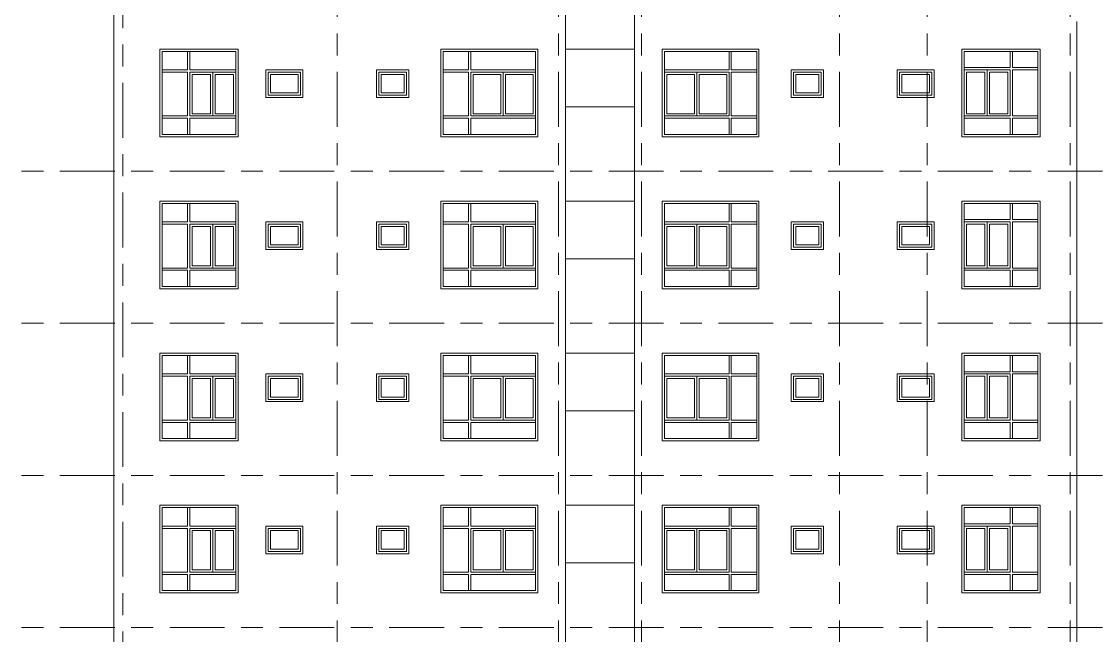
# Model space of a CAD drawing. Header units: millimetres. Extents: x -2100 to 124761, y -10432 to 93550.
# Drawn here: x 75861 to 99227, y 67925 to 81250 of the extents above; entities that cross this region are included whole.
import ezdxf

# ---------------------------------------------------------------- set-up
doc = ezdxf.new("R2010")
doc.units = ezdxf.units.MM
doc.linetypes.add('Centre', pattern=[31.75, 6.35, -4.7625, 15.875, -4.7625])
for name, color, linetype, lineweight in [('CUA', 31, 'Continuous', 9), ('NET CATConcrete', 3, 'Continuous', 5), ('NET-THAY', 2, 'Continuous', 9), ('TRUC', 225, 'Continuous', 5)]:
    doc.layers.add(name, color=color, linetype=linetype, lineweight=lineweight)

# ---------------------------------------------------------------- blocks, each defined once
blk = doc.blocks.new('X-PHONG NGU 2 - X-PHONG NGU 2_Recovery_-1759957-MẶT ĐỨNG TRỤC Q-A')
at = {"layer": 'CUA'}
for p, q in [((-35500, 84050), (-35500, 82150)), ((-33400, 84050), (-35500, 84050)), ((-35450, 84000), (-33450, 84000)), ((-35450, 82200), (-35450, 84000)), ((-34850, 84000), (-34900, 84000)), ((-34900, 84000), (-34900, 83600)), ((-34850, 83600), (-34850, 84000)), ((-33450, 84000), (-33450, 82200)), ((-33400, 82150), (-33400, 84050)), ((-34900, 83600), (-35450, 83600)), ((-35450, 83600), (-35450, 83550)), ((-35450, 83550), (-34900, 83550)), ((-34900, 83550), (-34900, 82600)), ((-33450, 83600), (-34850, 83600)), ((-34150, 83550), (-34850, 83550)), ((-34850, 83550), (-34850, 82600)), ((-34850, 82600), (-34850, 83550)), ((-34850, 83550), (-33450, 83550)), ((-34800, 82650), (-34800, 83500)), ((-34800, 83500), (-34200, 83500)), ((-34200, 83500), (-34200, 82650)), ((-34150, 82600), (-34150, 83550)), ((-34100, 83500), (-33500, 83500)), ((-34100, 82650), (-34100, 83500)), ((-33500, 83500), (-33500, 82650)), ((-33450, 83550), (-33450, 83600)), ((-34900, 82600), (-35450, 82600)), ((-35450, 82600), (-35450, 82550)), ((-35450, 82550), (-34900, 82550)), ((-34900, 82550), (-34900, 82200)), ((-34850, 82600), (-34150, 82600)), ((-33450, 82600), (-34850, 82600)), ((-34850, 82200), (-34850, 82550)), ((-34850, 82550), (-33450, 82550)), ((-34200, 82650), (-34800, 82650)), ((-33500, 82650), (-34100, 82650)), ((-33450, 82550), (-33450, 82600)), ((-35500, 82150), (-33400, 82150)), ((-33450, 82200), (-35450, 82200)), ((-34900, 82200), (-34850, 82200))]:
    blk.add_line(p, q, dxfattribs=at)
blk = doc.blocks.new('X-PHONG NGU 2 - X-PHONG NGU 2_Recovery_ 2-1759958-MẶT ĐỨNG TRỤC Q-A')
at = {"layer": 'CUA'}
for p, q in [((-41600, 21200), (-41600, 19300)), ((-39900, 21200), (-41600, 21200)), ((-41550, 21150), (-39950, 21150)), ((-41550, 19350), (-41550, 21150)), ((-40950, 21150), (-41000, 21150)), ((-41000, 21150), (-41000, 20750)), ((-40950, 20750), (-40950, 21150)), ((-39950, 21150), (-39950, 19350)), ((-39900, 19300), (-39900, 21200)), ((-41000, 20750), (-41550, 20750)), ((-41550, 20750), (-41550, 20700)), ((-41550, 20700), (-41000, 20700)), ((-41000, 20700), (-41000, 19750)), ((-39950, 20750), (-40950, 20750)), ((-40450, 20700), (-40950, 20700)), ((-40950, 20700), (-40950, 19750)), ((-40950, 19750), (-40950, 20700)), ((-40950, 20700), (-39950, 20700)), ((-40900, 19800), (-40900, 20650)), ((-40900, 20650), (-40500, 20650)), ((-40500, 20650), (-40500, 19800)), ((-40450, 19750), (-40450, 20700)), ((-40400, 20650), (-40000, 20650)), ((-40400, 19800), (-40400, 20650)), ((-40000, 20650), (-40000, 19800)), ((-39950, 20700), (-39950, 20750)), ((-41000, 19750), (-41550, 19750)), ((-41550, 19750), (-41550, 19700)), ((-41550, 19700), (-41000, 19700)), ((-41000, 19700), (-41000, 19350)), ((-40950, 19750), (-40450, 19750)), ((-39950, 19750), (-40950, 19750)), ((-40950, 19350), (-40950, 19700)), ((-40950, 19700), (-39950, 19700)), ((-40500, 19800), (-40900, 19800)), ((-40000, 19800), (-40400, 19800)), ((-39950, 19700), (-39950, 19750)), ((-41600, 19300), (-39900, 19300)), ((-39950, 19350), (-41550, 19350)), ((-41000, 19350), (-40950, 19350))]:
    blk.add_line(p, q, dxfattribs=at)
blk = doc.blocks.new('X-PHONG WC - X-PHONG WC 2-1722875-MẶT ĐỨNG TRỤC Q-A')
at = {"layer": 'CUA'}
for p, q in [((-38500, 20800), (-39300, 20800)), ((-39300, 20800), (-39300, 20200)), ((-38500, 20200), (-38500, 20800)), ((-39250, 20250), (-39250, 20750)), ((-39250, 20750), (-38550, 20750)), ((-38550, 20750), (-39250, 20750)), ((-39250, 20750), (-39250, 20250)), ((-39200, 20300), (-39200, 20700)), ((-39200, 20700), (-38600, 20700)), ((-38600, 20700), (-38600, 20300)), ((-38550, 20750), (-38550, 20250)), ((-38550, 20250), (-38550, 20750)), ((-39300, 20200), (-38500, 20200)), ((-38550, 20250), (-39250, 20250)), ((-39250, 20250), (-38550, 20250)), ((-38600, 20300), (-39200, 20300))]:
    blk.add_line(p, q, dxfattribs=at)
blk = doc.blocks.new('X-PHONG WC - X-PHONG WC 3-1722876-MẶT ĐỨNG TRỤC Q-A')
at = {"layer": 'CUA'}
for p, q in [((-36200, 20800), (-36900, 20800)), ((-36900, 20800), (-36900, 20200)), ((-36200, 20200), (-36200, 20800)), ((-36850, 20250), (-36850, 20750)), ((-36850, 20750), (-36250, 20750)), ((-36250, 20750), (-36850, 20750)), ((-36850, 20750), (-36850, 20250)), ((-36800, 20300), (-36800, 20700)), ((-36800, 20700), (-36300, 20700)), ((-36300, 20700), (-36300, 20300)), ((-36250, 20750), (-36250, 20250)), ((-36250, 20250), (-36250, 20750)), ((-36900, 20200), (-36200, 20200)), ((-36250, 20250), (-36850, 20250)), ((-36850, 20250), (-36250, 20250)), ((-36300, 20300), (-36800, 20300))]:
    blk.add_line(p, q, dxfattribs=at)
blk = doc.blocks.new('X-PHONG NGU 2 - X-PHONG NGU 2_Recovery_-1759961-MẶT ĐỨNG TRỤC Q-A')
at = {"layer": 'CUA'}
for p, q in [((-28600, 21200), (-30700, 21200)), ((-30700, 21200), (-30700, 19300)), ((-30650, 19350), (-30650, 21150)), ((-30650, 21150), (-28650, 21150)), ((-29200, 21150), (-29250, 21150)), ((-29250, 21150), (-29250, 20750)), ((-29200, 20750), (-29200, 21150)), ((-28650, 21150), (-28650, 19350)), ((-28600, 19300), (-28600, 21200)), ((-29250, 20750), (-30650, 20750)), ((-30650, 20750), (-30650, 20700)), ((-30650, 20700), (-29250, 20700)), ((-30600, 19800), (-30600, 20650)), ((-30600, 20650), (-30000, 20650)), ((-30000, 20650), (-30000, 19800)), ((-29950, 20700), (-29950, 19750)), ((-29250, 20700), (-29950, 20700)), ((-29900, 20650), (-29300, 20650)), ((-29900, 19800), (-29900, 20650)), ((-29300, 20650), (-29300, 19800)), ((-29250, 19750), (-29250, 20700)), ((-29250, 20700), (-29250, 19750)), ((-28650, 20750), (-29200, 20750)), ((-29200, 19750), (-29200, 20700)), ((-29200, 20700), (-28650, 20700)), ((-28650, 20700), (-28650, 20750)), ((-29250, 19750), (-30650, 19750)), ((-30650, 19750), (-30650, 19700)), ((-30650, 19700), (-29250, 19700)), ((-30000, 19800), (-30600, 19800)), ((-29950, 19750), (-29250, 19750)), ((-29300, 19800), (-29900, 19800)), ((-29250, 19700), (-29250, 19350)), ((-28650, 19750), (-29200, 19750)), ((-29200, 19350), (-29200, 19700)), ((-29200, 19700), (-28650, 19700)), ((-28650, 19700), (-28650, 19750)), ((-30700, 19300), (-28600, 19300)), ((-28650, 19350), (-30650, 19350)), ((-29250, 19350), (-29200, 19350))]:
    blk.add_line(p, q, dxfattribs=at)
blk = doc.blocks.new('X-PHONG NGU 2 - X-PHONG NGU 2_Recovery_ 2-1759955-MẶT ĐỨNG TRỤC Q-A')
at = {"layer": 'CUA'}
for p, q in [((-22500, 21200), (-24200, 21200)), ((-24200, 21200), (-24200, 19300)), ((-24150, 19350), (-24150, 21150)), ((-24150, 21150), (-22550, 21150)), ((-23100, 21150), (-23150, 21150)), ((-23150, 21150), (-23150, 20800)), ((-23100, 20800), (-23100, 21150)), ((-22550, 21150), (-22550, 19350)), ((-22500, 19300), (-22500, 21200)), ((-23150, 20800), (-24150, 20800)), ((-24150, 20800), (-24150, 20750)), ((-22550, 20800), (-23100, 20800)), ((-22550, 20750), (-22550, 20800)), ((-24150, 20750), (-23150, 20750)), ((-24100, 19800), (-24100, 20700)), ((-24100, 20700), (-23700, 20700)), ((-23700, 20700), (-23700, 19800)), ((-23650, 20750), (-23650, 19750)), ((-23150, 20750), (-23650, 20750)), ((-23600, 20700), (-23200, 20700)), ((-23600, 19800), (-23600, 20700)), ((-23200, 20700), (-23200, 19800)), ((-23150, 19750), (-23150, 20750)), ((-23150, 20750), (-23150, 19750)), ((-23100, 19750), (-23100, 20750)), ((-23100, 20750), (-22550, 20750)), ((-23150, 19750), (-24150, 19750)), ((-24150, 19750), (-24150, 19700)), ((-24150, 19700), (-23150, 19700)), ((-23700, 19800), (-24100, 19800)), ((-23650, 19750), (-23150, 19750)), ((-23200, 19800), (-23600, 19800)), ((-23150, 19700), (-23150, 19350)), ((-22550, 19750), (-23100, 19750)), ((-23100, 19350), (-23100, 19700)), ((-23100, 19700), (-22550, 19700)), ((-22550, 19700), (-22550, 19750)), ((-24200, 19300), (-22500, 19300)), ((-22550, 19350), (-24150, 19350)), ((-23150, 19350), (-23100, 19350))]:
    blk.add_line(p, q, dxfattribs=at)
blk = doc.blocks.new('X-PHONG WC - X-PHONG WC 2-1722874-MẶT ĐỨNG TRỤC Q-A')
at = {"layer": 'CUA'}
for p, q in [((-25600, 20800), (-25600, 20200)), ((-24800, 20800), (-25600, 20800)), ((-24800, 20200), (-24800, 20800)), ((-25550, 20750), (-24850, 20750)), ((-25550, 20250), (-25550, 20750)), ((-25550, 20750), (-25550, 20250)), ((-24850, 20750), (-25550, 20750)), ((-25500, 20700), (-24900, 20700)), ((-25500, 20300), (-25500, 20700)), ((-24900, 20700), (-24900, 20300)), ((-24850, 20750), (-24850, 20250)), ((-24850, 20250), (-24850, 20750)), ((-25600, 20200), (-24800, 20200)), ((-24850, 20250), (-25550, 20250)), ((-25550, 20250), (-24850, 20250)), ((-24900, 20300), (-25500, 20300))]:
    blk.add_line(p, q, dxfattribs=at)
blk = doc.blocks.new('X-PHONG WC - X-PHONG WC 3-1722873-MẶT ĐỨNG TRỤC Q-A')
at = {"layer": 'CUA'}
for p, q in [((-27900, 20800), (-27900, 20200)), ((-27200, 20800), (-27900, 20800)), ((-27200, 20200), (-27200, 20800)), ((-27850, 20750), (-27250, 20750)), ((-27850, 20250), (-27850, 20750)), ((-27850, 20750), (-27850, 20250)), ((-27250, 20750), (-27850, 20750)), ((-27800, 20700), (-27300, 20700)), ((-27800, 20300), (-27800, 20700)), ((-27300, 20700), (-27300, 20300)), ((-27250, 20750), (-27250, 20250)), ((-27250, 20250), (-27250, 20750)), ((-27900, 20200), (-27200, 20200)), ((-27250, 20250), (-27850, 20250)), ((-27850, 20250), (-27250, 20250)), ((-27300, 20300), (-27800, 20300))]:
    blk.add_line(p, q, dxfattribs=at)
blk = doc.blocks.new('A$C6F3A2FE4')
at = {"layer": 'NET-THAY'}
for p, q in [((-27140, 2950), (-27140, -350)), ((-47040, 750), (-47040, 2650)), ((-47040, 2650), (-45340, 2650)), ((-45340, 2650), (-45340, 750)), ((-40940, 750), (-40940, 2650)), ((-40940, 2650), (-38840, 2650)), ((-38840, 2650), (-38840, 750)), ((-36140, 750), (-36140, 2650)), ((-36140, 2650), (-34040, 2650)), ((-34040, 2650), (-34040, 750)), ((-29640, 750), (-29640, 2650)), ((-29640, 2650), (-27940, 2650)), ((-27940, 2650), (-27940, 750)), ((-44740, 1600), (-44740, 2200)), ((-44740, 2200), (-43940, 2200)), ((-43940, 2200), (-43940, 1600)), ((-42340, 1600), (-42340, 2200)), ((-42340, 2200), (-41640, 2200)), ((-41640, 2200), (-41640, 1600)), ((-33340, 1600), (-33340, 2200)), ((-33340, 2200), (-32640, 2200)), ((-32640, 2200), (-32640, 1600)), ((-31040, 1600), (-31040, 2200)), ((-31040, 2200), (-30240, 2200)), ((-30240, 2200), (-30240, 1600)), ((-43940, 1600), (-44740, 1600)), ((-41640, 1600), (-42340, 1600)), ((-32640, 1600), (-33340, 1600)), ((-30240, 1600), (-31040, 1600)), ((-36740, 1400), (-38240, 1400)), ((-45340, 750), (-47040, 750)), ((-38840, 750), (-40940, 750)), ((-34040, 750), (-36140, 750)), ((-27940, 750), (-29640, 750)), ((-36740, -650), (-38240, -650))]:
    blk.add_line(p, q, dxfattribs=at)
at = {"layer": 'CUA'}
for name, p in [('X-PHONG NGU 2 - X-PHONG NGU 2_Recovery_ 2-1759958-MẶT ĐỨNG TRỤC Q-A', (-5440, -18550)), ('X-PHONG NGU 2 - X-PHONG NGU 2_Recovery_-1759957-MẶT ĐỨNG TRỤC Q-A', (-5440, -81400)), ('X-PHONG NGU 2 - X-PHONG NGU 2_Recovery_-1759961-MẶT ĐỨNG TRỤC Q-A', (-5440, -18550)), ('X-PHONG NGU 2 - X-PHONG NGU 2_Recovery_ 2-1759955-MẶT ĐỨNG TRỤC Q-A', (-5440, -18550)), ('X-PHONG WC - X-PHONG WC 2-1722875-MẶT ĐỨNG TRỤC Q-A', (-5440, -18600)), ('X-PHONG WC - X-PHONG WC 3-1722876-MẶT ĐỨNG TRỤC Q-A', (-5440, -18600)), ('X-PHONG WC - X-PHONG WC 3-1722873-MẶT ĐỨNG TRỤC Q-A', (-5440, -18600)), ('X-PHONG WC - X-PHONG WC 2-1722874-MẶT ĐỨNG TRỤC Q-A', (-5440, -18600))]:
    blk.add_blockref(name, p, dxfattribs=at)

msp = doc.modelspace()

# ---------------------------------------------------------------- linework, layer by layer
at = {"layer": 'NET CATConcrete'}
msp.add_line((98760.6, 81100), (98760.6, 80650), dxfattribs=at)
at = {"layer": 'NET-THAY'}
for p, q in [((98760.6, 81250), (98760.6, 81100)), ((89160.6, 80650), (87660.6, 80650))]:
    msp.add_line(p, q, dxfattribs=at)
for points in [[(77860.6, -450), (77860.6, 91900)], [(87660.6, 4850), (87660.6, 87000)], [(89160.6, 81413.7), (89160.6, 250), (87660.6, 250), (87660.6, 4850), (89141.8, 4850)]]:
    msp.add_lwpolyline(points, dxfattribs=at)
at = {"layer": 'TRUC', "linetype": 'Centre', "ltscale": 75}
for p, q in [((77860.6, -5209.7), (77860.6, 93540.4)), ((78060.6, -7831.6), (78060.6, 93540.4)), ((82710.6, -5209.7), (82710.6, 93540.4)), ((87510.6, -5209.7), (87510.6, 93540.4)), ((89310.6, -5209.7), (89310.6, 93540.4)), ((93610.6, -5209.7), (93610.6, 93540.4)), ((95510.6, -5209.7), (95510.6, 93540.4)), ((98610.6, -5209.7), (98610.6, 93540.4)), ((75860.6, 78000), (122460.6, 78000)), ((75860.6, 74700), (122460.6, 74700)), ((75860.6, 71400), (122460.6, 71400)), ((75860.6, 68100), (122460.6, 68100))]:
    msp.add_line(p, q, dxfattribs=at)

# ---------------------------------------------------------------- block references
at = {"layer": 'NET-THAY'}
for p in [(125900.7, 78000), (125900.7, 74700), (125900.7, 71400), (125900.7, 68100)]:
    msp.add_blockref('A$C6F3A2FE4', p, dxfattribs=at)

doc.saveas('drawing.dxf')
